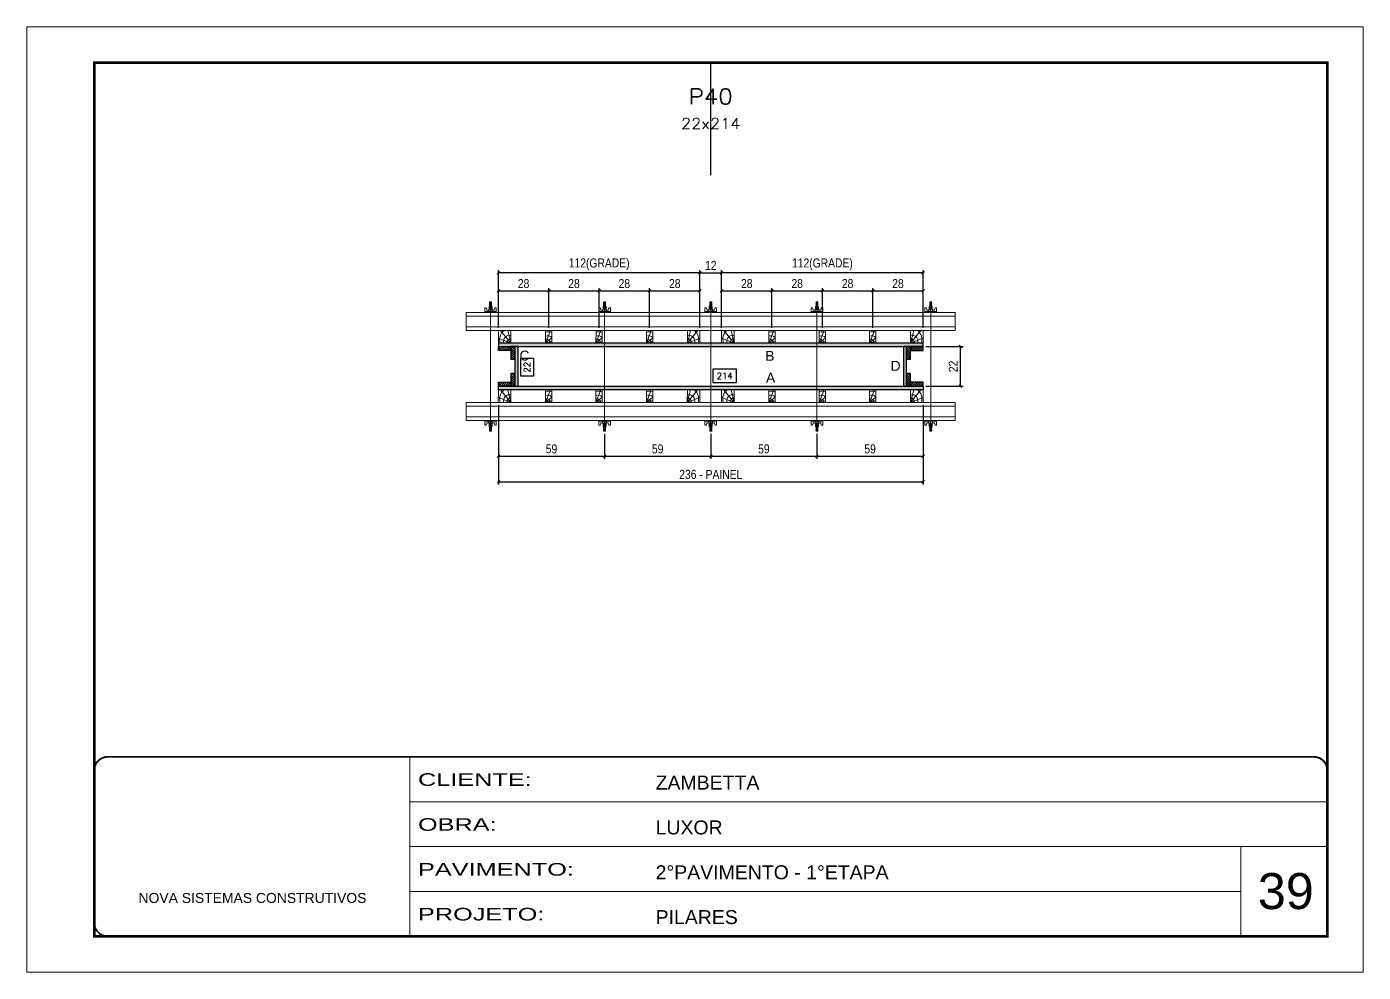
# Model space of a CAD drawing. Extents: x 14400 to 24104, y -21631 to 6985.
# Drawn here: x 17583 to 19068, y -4402 to -3352 of the extents above; entities that cross this region are included whole.
import ezdxf
from ezdxf.enums import TextEntityAlignment as Align

# ---------------------------------------------------------------- set-up
doc = ezdxf.new("R2010")
doc.units = 0
for name, pattern in [('CONTINUO', [0]), ('DASHED', [0.75, 0.5, -0.25]), ('HIDDEN', [0.375, 0.25, -0.125])]:
    doc.linetypes.add(name, pattern=pattern)
for name, color, linetype, lineweight in [('CARIMBO', 255, 'Continuous', 9), ('Folhas', 255, 'Continuous', 9), ('Hachura', 251, 'Continuous', 9), ('Madeira', 126, 'Continuous', 18), ('Perfil Metálico', 224, 'Continuous', 18), ('SARRAFO DE PRESSAO', 251, 'DASHED', 9), ('Texto Seção', 7, 'Continuous', 15)]:
    doc.layers.add(name, color=color, linetype=linetype, lineweight=lineweight)
for name, color, linetype in [('CHAPA', 1, 'Continuous'), ('COTA', 241, 'Continuous'), ('SARRAFO', 251, 'Continuous'), ('Texto de Titulo', 7, 'Continuous'), ('Texto Qtd Sarr', 242, 'Continuous'), ('TEXTO_GERAL', 7, 'Continuous')]:
    doc.layers.add(name, color=color, linetype=linetype)
doc.styles.add('ARIAL', font='arial.ttf')
doc.styles.add('COTA TECNICA 2X', font='techl___.ttf', dxfattribs={"height": 10})
doc.styles.add('ROMANS', font='romans.shx')
doc.styles.add('Tecnologia', font='')
doc.styles.get('Tecnologia').set_extended_font_data('Forgotten Futurist')
doc.dimstyles.new('SECAO PILAR', dxfattribs={"dimtxt": 10, "dimasz": 3, "dimexe": 3, "dimexo": 3, "dimgap": 3, "dimtad": 1, "dimdec": 1, "dimlfac": 0.5, "dimzin": 12, "dimdsep": 46, "dimtxsty": 'COTA TECNICA 2X', "dimblk1": 'OBLIQUE', "dimblk2": 'OBLIQUE', "dimsah": 1, "dimcen": 0.9, "dimclrd": 256, "dimclre": 256, "dimclrt": 256, "dimadec": 1, "dimazin": 3, "dimtfac": 1, "dimtdec": 1, "dimtmove": 0, "dimatfit": 3, "dimfxl": 1, "dimtolj": 1, "dimtzin": 12, "dimarcsym": 0})
doc.dimstyles.new('SECÇÃO 2', dxfattribs={"dimtxt": 7, "dimasz": 6, "dimexe": 0.18, "dimexo": 2, "dimgap": -4, "dimtad": 3, "dimdec": 1, "dimlfac": 0.5, "dimzin": 12, "dimdsep": 46, "dimtxsty": 'ROMANS', "dimblk": 'ARCHTICK', "dimcen": 0.09, "dimse1": 1, "dimse2": 1, "dimsd1": 1, "dimsd2": 1, "dimclrd": 180, "dimclre": 5, "dimclrt": 1, "dimadec": 0, "dimazin": 3, "dimtfac": 1, "dimtdec": 1, "dimtofl": 0, "dimtmove": 0, "dimatfit": 3, "dimldrblk": 'ARCHTICK', "dimfxl": 1, "dimtolj": 1, "dimtzin": 0, "dimarcsym": 0})

# ---------------------------------------------------------------- blocks, each defined once
blk = doc.blocks.new('9999999999')
at = {"color": 30, "linetype": 'CONTINUO'}
for p, q in [((98564.6, 34230.2), (98564.6, 34429.4)), ((98564.6, 34379.6), (99584, 34379.6)), ((98564.6, 34329.8), (99488, 34329.8)), ((99584, 34329.8), (99488, 34329.8)), ((99488, 34329.8), (99488, 34230.2)), ((98564.6, 34280), (99488, 34280))]:
    blk.add_line(p, q, dxfattribs=at)
at = {"color": 30, "linetype": 'CONTINUO', "const_width": 2}
blk.add_lwpolyline([(99584, 34230.2), (99584, 34414.4, 0.414214), (99569, 34429.4), (98229, 34429.4, 0.414214), (98214, 34414.4), (98214, 34245.2, 0.414214), (98229, 34230.2), (99584, 34230.2)], format="xyb", dxfattribs=at)
at = {"layer": 'Folhas'}
blk.add_lwpolyline([(98139, 34190.2), (99624, 34190.2), (99624, 35240.2), (98139, 35240.2)], close=True, dxfattribs=at)
at = {"layer": 'Folhas', "color": 30, "const_width": 3}
blk.add_lwpolyline([(98214, 34230.2), (99584, 34230.2), (99584, 35200.2), (98214, 35200.2)], close=True, dxfattribs=at)
at = {"color": 7, "linetype": 'Continuous', "ltscale": 5, "style": 'ARIAL'}
for s, height, p in [('ZAMBETTA', 15.48, (98837.7, 34393.1)), ('LUXOR', 15.48, (98837.7, 34343.3)), ('2°PAVIMENTO - 1°ETAPA', 15.483, (98837.7, 34293.5)), ('NOVA SISTEMAS CONSTRUTIVOS', 11.059, (98263.2, 34267.2)), ('PILARES', 15.48, (98837.7, 34243.7))]:
    blk.add_text(s, height=height, dxfattribs=at).set_placement(p)
at = {"layer": 'Folhas', "color": 7, "style": 'Tecnologia', "width": 1.5}
for s, p in [('CLIENTE:', (98573.7, 34397.2)), ('OBRA:', (98573.7, 34347.3)), ('PAVIMENTO:', (98573.7, 34297.5)), ('PROJETO:', (98573.7, 34247.7))]:
    blk.add_text(s, height=14, dxfattribs=at).set_placement(p)
blk = doc.blocks.new('*D1575')
at = {"layer": 'COTA', "color": 180, "lineweight": -2, "transparency": 16777216}
for p, q in [((18146.9, -3721), (18131.9, -3721)), ((18131.9, -3721), (18131.9, -3740.3)), ((18146.9, -3740.3), (18146.9, -3721)), ((18131.9, -3740.3), (18146.9, -3740.3))]:
    blk.add_line(p, q, dxfattribs=at)
at = {"layer": 'Defpoints', "color": 0, "transparency": 16777216}
for p in [(18146.8, -3707.7), (18146.8, -3751.7), (18150.9, -3751.7)]:
    blk.add_point(p, dxfattribs=at)
at = {"layer": 'COTA', "color": 1, "transparency": 16777216, "insert": (18139.4, -3730.6), "char_height": 7, "attachment_point": 5, "rotation": 90, "style": 'ROMANS'}
blk.add_mtext('\\A1;22', dxfattribs=at)
blk = doc.blocks.new('_ArchTick')
at = {"color": 0, "linetype": 'ByBlock', "const_width": 0.15}
blk.add_lwpolyline([(-0.5, -0.5), (0.5, 0.5)], dxfattribs=at)
blk = doc.blocks.new('*D1576')
at = {"layer": 'COTA', "color": 180, "lineweight": -2, "transparency": 16777216}
for p, q in [((18372.1, -3732.7), (18345.8, -3732.7)), ((18345.8, -3732.7), (18345.8, -3747.7)), ((18372.1, -3747.7), (18372.1, -3732.7)), ((18345.8, -3747.7), (18372.1, -3747.7))]:
    blk.add_line(p, q, dxfattribs=at)
at = {"layer": 'Defpoints', "color": 0, "transparency": 16777216}
for p in [(18129.5, -3751.7), (18557.5, -3751.7), (18557.5, -3751.7)]:
    blk.add_point(p, dxfattribs=at)
at = {"layer": 'COTA', "color": 1, "transparency": 16777216, "insert": (18359, -3740.2), "char_height": 7, "attachment_point": 5, "style": 'ROMANS'}
blk.add_mtext('\\A1;214', dxfattribs=at)
blk = doc.blocks.new('_Oblique')
at = {"color": 0, "linetype": 'ByBlock', "lineweight": -2}
blk.add_line((-0.5, -0.5), (0.5, 0.5), dxfattribs=at)
blk = doc.blocks.new('*D1577')
at = {"layer": 'COTA', "lineweight": -2, "transparency": 16777216}
for p, q in [((18107.5, -3772.7), (18107.5, -3860.9)), ((18579.5, -3772.7), (18579.5, -3860.9)), ((18107.5, -3857.9), (18579.5, -3857.9))]:
    blk.add_line(p, q, dxfattribs=at)
at = {"layer": 'Defpoints', "color": 0, "transparency": 16777216}
for p in [(18107.5, -3769.7), (18579.5, -3769.7), (18579.5, -3857.9)]:
    blk.add_point(p, dxfattribs=at)
at = {"layer": 'COTA', "lineweight": -2, "transparency": 16777216, "xscale": 3, "yscale": 3, "zscale": 3, "rotation": 180}
blk.add_blockref('_Oblique', (18107.5, -3857.9), dxfattribs=at)
at = {"layer": 'COTA', "lineweight": -2, "transparency": 16777216, "xscale": 3, "yscale": 3, "zscale": 3}
blk.add_blockref('_Oblique', (18579.5, -3857.9), dxfattribs=at)
at = {"layer": 'COTA', "transparency": 16777216, "insert": (18343.5, -3849.6), "char_height": 10, "attachment_point": 5, "style": 'COTA TECNICA 2X'}
blk.add_mtext('\\A1;236 - PAINEL', dxfattribs=at)
blk = doc.blocks.new('*D1578')
at = {"layer": 'COTA', "lineweight": -2, "transparency": 16777216}
for p, q in [((18107.5, -3772.7), (18107.5, -3832.4)), ((18225.5, -3804.5), (18225.5, -3832.4)), ((18107.5, -3829.4), (18225.5, -3829.4))]:
    blk.add_line(p, q, dxfattribs=at)
at = {"layer": 'Defpoints', "color": 0, "transparency": 16777216}
for p in [(18107.5, -3769.7), (18225.5, -3801.5), (18225.5, -3829.4)]:
    blk.add_point(p, dxfattribs=at)
at = {"layer": 'COTA', "lineweight": -2, "transparency": 16777216, "xscale": 3, "yscale": 3, "zscale": 3, "rotation": 180}
blk.add_blockref('_Oblique', (18107.5, -3829.4), dxfattribs=at)
at = {"layer": 'COTA', "lineweight": -2, "transparency": 16777216, "xscale": 3, "yscale": 3, "zscale": 3}
blk.add_blockref('_Oblique', (18225.5, -3829.4), dxfattribs=at)
at = {"layer": 'COTA', "transparency": 16777216, "insert": (18166.5, -3821.3), "char_height": 10, "attachment_point": 5, "style": 'COTA TECNICA 2X'}
blk.add_mtext('\\A1;59', dxfattribs=at)
blk = doc.blocks.new('*D1579')
at = {"layer": 'COTA', "lineweight": -2, "transparency": 16777216}
for p, q in [((18579.5, -3772.7), (18579.5, -3832.4)), ((18461.5, -3804.5), (18461.5, -3832.4)), ((18461.5, -3829.4), (18579.5, -3829.4))]:
    blk.add_line(p, q, dxfattribs=at)
at = {"layer": 'Defpoints', "color": 0, "transparency": 16777216}
for p in [(18579.5, -3769.7), (18461.5, -3801.5), (18579.5, -3829.4)]:
    blk.add_point(p, dxfattribs=at)
at = {"layer": 'COTA', "lineweight": -2, "transparency": 16777216, "xscale": 3, "yscale": 3, "zscale": 3, "rotation": 180}
blk.add_blockref('_Oblique', (18461.5, -3829.4), dxfattribs=at)
at = {"layer": 'COTA', "lineweight": -2, "transparency": 16777216, "xscale": 3, "yscale": 3, "zscale": 3}
blk.add_blockref('_Oblique', (18579.5, -3829.4), dxfattribs=at)
at = {"layer": 'COTA', "transparency": 16777216, "insert": (18520.5, -3821.3), "char_height": 10, "attachment_point": 5, "style": 'COTA TECNICA 2X'}
blk.add_mtext('\\A1;59', dxfattribs=at)
blk = doc.blocks.new('C')
at = {"layer": 'Hachura', "color": 0}
for p, q in [((0, 3.22), (0, -3.22)), ((0.45, 3.22), (0, 3.22)), ((0.46, 3.16), (0, 3.16)), ((0.46, 3.05), (0, 3.05)), ((0.46, 2.88), (0, 2.88)), ((0, 2.75), (0, -1.16)), ((0.46, 2.65), (0, 2.65)), ((0.46, 2.23), (0, 2.23)), ((0.46, 1.51), (0, 1.51)), ((0.39, 0.49), (0.17, 0.49)), ((0.45, -3.23), (0.45, 3.22)), ((0.45, 3.22), (2.58, 3.22)), ((1.74, 0.97), (0.45, 0.97)), ((1.45, 0.1), (0.45, 0.1)), ((1.35, 1.94), (1.35, 0.96)), ((2.58, 2.39), (1.47, 2.09)), ((1.74, -0.97), (1.74, 0.97)), ((1.74, 0.97), (1.74, 0.84)), ((1.74, 0.97), (1.74, 0.84)), ((1.74, 0.84), (3.35, 0.84)), ((3.35, 0.45), (1.74, 0.45)), ((2.58, 3.22), (2.58, 2.39)), ((3.32, 0.84), (3.32, -0.84)), ((3.35, 0.84), (3.35, -0.84)), ((3.68, 0.45), (3.35, 0.45)), ((3.84, -0.52), (3.35, 0.45)), ((3.35, 0.06), (3.67, -0.57)), ((3.68, 0.45), (4.16, -0.52)), ((3.72, 0.5), (4.25, -0.57)), ((4.37, -0.55), (3.83, 0.53)), ((4.15, 0.45), (3.93, 0.45)), ((4.42, -0.52), (3.93, 0.45)), ((4.15, 0.45), (4.26, 0.45)), ((4.26, 0.45), (4.74, -0.52)), ((4.3, 0.5), (4.83, -0.57)), ((4.95, -0.55), (4.41, 0.53)), ((4.51, 0.45), (4.84, 0.45)), ((5, -0.52), (4.51, 0.45)), ((4.84, 0.45), (5.32, -0.52)), ((4.88, 0.5), (5.41, -0.57)), ((5.53, -0.55), (4.99, 0.53)), ((5.58, -0.52), (5.09, 0.45)), ((5.42, 0.45), (5.09, 0.45)), ((5.58, -0.52), (5.09, 0.45)), ((5.42, 0.45), (5.74, -0.19)), ((5.46, 0.5), (5.74, -0.07)), ((5.74, 0.19), (5.57, 0.53)), ((5.74, 0.32), (5.68, 0.45)), ((5.68, 0.45), (5.74, 0.45)), ((5.74, 0.45), (5.9, 0.29)), ((5.74, 0.45), (5.74, -0.52)), ((5.9, -0.36), (5.9, 0.29)), ((0.45, 0), (0, 0)), ((0.46, -1.52), (0, -1.52)), ((0.46, -2.23), (0, -2.23)), ((0.46, -2.65), (0, -2.65)), ((0.46, -2.88), (0, -2.88)), ((0.46, -3.05), (0, -3.05)), ((0.46, -3.16), (0, -3.16)), ((0, -3.22), (2.57, -3.22)), ((0.08, -0.48), (0.29, -0.48)), ((0.29, -0.48), (0.4, -0.48)), ((0.45, 0), (0.45, -0.97)), ((0.45, -0.16), (1.45, -0.16)), ((0.45, -0.65), (0.45, -0.32)), ((0.45, -3.23), (0.45, -0.65)), ((0.45, -0.97), (1.74, -0.97)), ((1.35, -1.94), (1.35, -0.97)), ((2.58, -2.39), (1.47, -2.1)), ((3.35, -0.32), (1.74, -0.32)), ((3.35, -0.84), (1.74, -0.84)), ((2.58, -3.23), (2.58, -2.39)), ((3.35, -0.07), (3.58, -0.52)), ((3.35, -0.52), (3.58, -0.52)), ((3.84, -0.52), (4.16, -0.52)), ((4.42, -0.52), (4.74, -0.52)), ((4.63, -0.52), (4.74, -0.52)), ((5, -0.52), (5.32, -0.52)), ((5.58, -0.52), (5.74, -0.52)), ((5.74, -0.52), (5.9, -0.36)), ((5.74, -0.52), (5.74, -0.52))]:
    blk.add_line(p, q, dxfattribs=at)
for centre, radius, start, end in [((1.52, 1.94), 0.161, 104.74356, 180), ((1.44, -0.03), 0.129, 272.69497, 87.30503), ((3.81, 0.39), 0.143, 25.56881, 154.43119), ((4.39, 0.39), 0.143, 25.56881, 154.43119), ((4.97, 0.39), 0.143, 25.56881, 154.43119), ((5.55, 0.39), 0.143, 25.56881, 154.43119), ((0.17, -0.37), 0.174, 221.74404, 317.85924), ((1.52, -1.94), 0.161, 180, 255.25644), ((3.71, -0.4), 0.174, 222.14076, 318.25596), ((4.29, -0.4), 0.174, 222.14076, 318.25596), ((4.87, -0.4), 0.174, 222.14076, 318.25596), ((5.45, -0.4), 0.174, 222.14076, 318.25596), ((5.61, -0.4), 0.174, 317.85924, 318.25596)]:
    blk.add_arc(centre, radius, start, end, dxfattribs=at)
blk = doc.blocks.new('*D1584')
at = {"layer": 'COTA', "lineweight": -2, "transparency": 16777216}
for p, q in [((18343.5, -3804.5), (18343.5, -3832.4)), ((18461.5, -3804.5), (18461.5, -3832.4)), ((18343.5, -3829.4), (18461.5, -3829.4))]:
    blk.add_line(p, q, dxfattribs=at)
at = {"layer": 'Defpoints', "color": 0, "transparency": 16777216}
for p in [(18343.5, -3801.5), (18461.5, -3801.5), (18461.5, -3829.4)]:
    blk.add_point(p, dxfattribs=at)
at = {"layer": 'COTA', "lineweight": -2, "transparency": 16777216, "xscale": 3, "yscale": 3, "zscale": 3, "rotation": 180}
blk.add_blockref('_Oblique', (18343.5, -3829.4), dxfattribs=at)
at = {"layer": 'COTA', "lineweight": -2, "transparency": 16777216, "xscale": 3, "yscale": 3, "zscale": 3}
blk.add_blockref('_Oblique', (18461.5, -3829.4), dxfattribs=at)
at = {"layer": 'COTA', "transparency": 16777216, "insert": (18402.5, -3821.3), "char_height": 10, "attachment_point": 5, "style": 'COTA TECNICA 2X'}
blk.add_mtext('\\A1;59', dxfattribs=at)
blk = doc.blocks.new('*D1585')
at = {"layer": 'COTA', "lineweight": -2, "transparency": 16777216}
for p, q in [((18582.5, -3707.7), (18623.8, -3707.7)), ((18620.8, -3751.7), (18620.8, -3707.7)), ((18582.5, -3751.7), (18623.8, -3751.7))]:
    blk.add_line(p, q, dxfattribs=at)
at = {"layer": 'Defpoints', "color": 0, "transparency": 16777216}
for p in [(18579.5, -3707.7), (18620.8, -3707.7), (18579.5, -3751.7)]:
    blk.add_point(p, dxfattribs=at)
at = {"layer": 'COTA', "lineweight": -2, "transparency": 16777216, "xscale": 3, "yscale": 3, "zscale": 3}
for p, rotation in [((18620.8, -3707.7), 90), ((18620.8, -3751.7), 270)]:
    blk.add_blockref('_Oblique', p, dxfattribs=dict(at, rotation=rotation))
at = {"layer": 'COTA', "transparency": 16777216, "insert": (18612.8, -3729.7), "char_height": 10, "attachment_point": 5, "rotation": 90, "style": 'COTA TECNICA 2X'}
blk.add_mtext('\\A1;22', dxfattribs=at)
blk = doc.blocks.new('*D1586')
at = {"layer": 'COTA', "lineweight": -2, "transparency": 16777216}
for p, q in [((18225.5, -3804.5), (18225.5, -3832.4)), ((18343.5, -3804.5), (18343.5, -3832.4)), ((18225.5, -3829.4), (18343.5, -3829.4))]:
    blk.add_line(p, q, dxfattribs=at)
at = {"layer": 'Defpoints', "color": 0, "transparency": 16777216}
for p in [(18225.5, -3801.5), (18343.5, -3801.5), (18343.5, -3829.4)]:
    blk.add_point(p, dxfattribs=at)
at = {"layer": 'COTA', "lineweight": -2, "transparency": 16777216, "xscale": 3, "yscale": 3, "zscale": 3, "rotation": 180}
blk.add_blockref('_Oblique', (18225.5, -3829.4), dxfattribs=at)
at = {"layer": 'COTA', "lineweight": -2, "transparency": 16777216, "xscale": 3, "yscale": 3, "zscale": 3}
blk.add_blockref('_Oblique', (18343.5, -3829.4), dxfattribs=at)
at = {"layer": 'COTA', "transparency": 16777216, "insert": (18284.5, -3821.3), "char_height": 10, "attachment_point": 5, "style": 'COTA TECNICA 2X'}
blk.add_mtext('\\A1;59', dxfattribs=at)
blk = doc.blocks.new('PONTALETE')
at = {"layer": 'Madeira'}
for q in [(2.71, 7), (7, 5.76), (7, 1.74)]:
    blk.add_line((0, 0), q, dxfattribs=at)
blk.add_lwpolyline([(0, 0), (7, 0), (7, 7), (0, 7)], close=True, dxfattribs=at)
for centre, radius, start, end in [((2.04, 0.06), 6.23, 37.28179, 109.09128), ((1.09, 0.9), 3.19, 343.60304, 109.98471), ((-0.21, -0.78), 3.09, 14.63219, 86.0383)]:
    blk.add_arc(centre, radius, start, end, dxfattribs=at)
blk = doc.blocks.new('MEIO PONTALETE')
at = {"layer": 'Madeira'}
for q in [(2.71, 7), (3.5, 2.88), (3.5, 0.87)]:
    blk.add_line((0, 0), q, dxfattribs=at)
blk.add_lwpolyline([(0, 0), (3.5, 0), (3.5, 7), (0, 7)], close=True, dxfattribs=at)
for centre, radius, start, end in [((2.04, 0.06), 6.23, 76.44987, 109.09128), ((1.09, 0.9), 3.19, 40.90626, 109.98471), ((-0.21, -0.78), 3.09, 14.63219, 86.0383)]:
    blk.add_arc(centre, radius, start, end, dxfattribs=at)
blk = doc.blocks.new('*D1564')
at = {"layer": 'COTA', "lineweight": -2, "transparency": 16777216}
for p, q in [((18355.5, -3686.7), (18355.5, -3642.8)), ((18355.5, -3645.8), (18411.5, -3645.8)), ((18411.5, -3686.7), (18411.5, -3642.8))]:
    blk.add_line(p, q, dxfattribs=at)
at = {"layer": 'Defpoints', "color": 0, "transparency": 16777216}
for p in [(18411.5, -3645.8), (18355.5, -3689.7), (18411.5, -3689.7)]:
    blk.add_point(p, dxfattribs=at)
at = {"layer": 'COTA', "lineweight": -2, "transparency": 16777216, "xscale": 3, "yscale": 3, "zscale": 3, "rotation": 180}
blk.add_blockref('_Oblique', (18355.5, -3645.8), dxfattribs=at)
at = {"layer": 'COTA', "lineweight": -2, "transparency": 16777216, "xscale": 3, "yscale": 3, "zscale": 3}
blk.add_blockref('_Oblique', (18411.5, -3645.8), dxfattribs=at)
at = {"layer": 'COTA', "transparency": 16777216, "insert": (18383.5, -3637.7), "char_height": 10, "attachment_point": 5, "style": 'COTA TECNICA 2X'}
blk.add_mtext('\\A1;28', dxfattribs=at)
blk = doc.blocks.new('*D1565')
at = {"layer": 'COTA', "lineweight": -2, "transparency": 16777216}
for p, q in [((18355.5, -3686.7), (18355.5, -3622.6)), ((18579.5, -3686.7), (18579.5, -3622.6)), ((18579.5, -3625.6), (18355.5, -3625.6))]:
    blk.add_line(p, q, dxfattribs=at)
at = {"layer": 'Defpoints', "color": 0, "transparency": 16777216}
for p in [(18355.5, -3625.6), (18355.5, -3689.7), (18579.5, -3689.7)]:
    blk.add_point(p, dxfattribs=at)
at = {"layer": 'COTA', "lineweight": -2, "transparency": 16777216, "xscale": 3, "yscale": 3, "zscale": 3, "rotation": 180}
blk.add_blockref('_Oblique', (18355.5, -3625.6), dxfattribs=at)
at = {"layer": 'COTA', "lineweight": -2, "transparency": 16777216, "xscale": 3, "yscale": 3, "zscale": 3}
blk.add_blockref('_Oblique', (18579.5, -3625.6), dxfattribs=at)
at = {"layer": 'COTA', "transparency": 16777216, "insert": (18467.5, -3616.3), "char_height": 10, "attachment_point": 5, "style": 'COTA TECNICA 2X'}
blk.add_mtext('\\A1;112(GRADE)', dxfattribs=at)
blk = doc.blocks.new('*D1587')
at = {"layer": 'COTA', "lineweight": -2, "transparency": 16777216}
for p, q in [((18411.5, -3686.7), (18411.5, -3642.8)), ((18411.5, -3645.8), (18467.5, -3645.8)), ((18467.5, -3686.7), (18467.5, -3642.8))]:
    blk.add_line(p, q, dxfattribs=at)
at = {"layer": 'Defpoints', "color": 0, "transparency": 16777216}
for p in [(18467.5, -3645.8), (18411.5, -3689.7), (18467.5, -3689.7)]:
    blk.add_point(p, dxfattribs=at)
at = {"layer": 'COTA', "lineweight": -2, "transparency": 16777216, "xscale": 3, "yscale": 3, "zscale": 3, "rotation": 180}
blk.add_blockref('_Oblique', (18411.5, -3645.8), dxfattribs=at)
at = {"layer": 'COTA', "lineweight": -2, "transparency": 16777216, "xscale": 3, "yscale": 3, "zscale": 3}
blk.add_blockref('_Oblique', (18467.5, -3645.8), dxfattribs=at)
at = {"layer": 'COTA', "transparency": 16777216, "insert": (18439.5, -3637.7), "char_height": 10, "attachment_point": 5, "style": 'COTA TECNICA 2X'}
blk.add_mtext('\\A1;28', dxfattribs=at)
blk = doc.blocks.new('*D1588')
at = {"layer": 'COTA', "lineweight": -2, "transparency": 16777216}
for p, q in [((18467.5, -3686.7), (18467.5, -3642.8)), ((18467.5, -3645.8), (18523.5, -3645.8)), ((18523.5, -3686.7), (18523.5, -3642.8))]:
    blk.add_line(p, q, dxfattribs=at)
at = {"layer": 'Defpoints', "color": 0, "transparency": 16777216}
for p in [(18523.5, -3645.8), (18467.5, -3689.7), (18523.5, -3689.7)]:
    blk.add_point(p, dxfattribs=at)
at = {"layer": 'COTA', "lineweight": -2, "transparency": 16777216, "xscale": 3, "yscale": 3, "zscale": 3, "rotation": 180}
blk.add_blockref('_Oblique', (18467.5, -3645.8), dxfattribs=at)
at = {"layer": 'COTA', "lineweight": -2, "transparency": 16777216, "xscale": 3, "yscale": 3, "zscale": 3}
blk.add_blockref('_Oblique', (18523.5, -3645.8), dxfattribs=at)
at = {"layer": 'COTA', "transparency": 16777216, "insert": (18495.5, -3637.7), "char_height": 10, "attachment_point": 5, "style": 'COTA TECNICA 2X'}
blk.add_mtext('\\A1;28', dxfattribs=at)
blk = doc.blocks.new('*D1589')
at = {"layer": 'COTA', "lineweight": -2, "transparency": 16777216}
for p, q in [((18523.5, -3686.7), (18523.5, -3642.8)), ((18523.5, -3645.8), (18579.5, -3645.8)), ((18579.5, -3686.7), (18579.5, -3642.8))]:
    blk.add_line(p, q, dxfattribs=at)
at = {"layer": 'Defpoints', "color": 0, "transparency": 16777216}
for p in [(18579.5, -3645.8), (18523.5, -3689.7), (18579.5, -3689.7)]:
    blk.add_point(p, dxfattribs=at)
at = {"layer": 'COTA', "lineweight": -2, "transparency": 16777216, "xscale": 3, "yscale": 3, "zscale": 3, "rotation": 180}
blk.add_blockref('_Oblique', (18523.5, -3645.8), dxfattribs=at)
at = {"layer": 'COTA', "lineweight": -2, "transparency": 16777216, "xscale": 3, "yscale": 3, "zscale": 3}
blk.add_blockref('_Oblique', (18579.5, -3645.8), dxfattribs=at)
at = {"layer": 'COTA', "transparency": 16777216, "insert": (18551.5, -3637.7), "char_height": 10, "attachment_point": 5, "style": 'COTA TECNICA 2X'}
blk.add_mtext('\\A1;28', dxfattribs=at)
blk = doc.blocks.new('*D1566')
at = {"layer": 'COTA', "lineweight": -2, "transparency": 16777216}
for p, q in [((18107.5, -3686.7), (18107.5, -3642.8)), ((18107.5, -3645.8), (18163.5, -3645.8)), ((18163.5, -3686.7), (18163.5, -3642.8))]:
    blk.add_line(p, q, dxfattribs=at)
at = {"layer": 'Defpoints', "color": 0, "transparency": 16777216}
for p in [(18163.5, -3645.8), (18107.5, -3689.7), (18163.5, -3689.7)]:
    blk.add_point(p, dxfattribs=at)
at = {"layer": 'COTA', "lineweight": -2, "transparency": 16777216, "xscale": 3, "yscale": 3, "zscale": 3, "rotation": 180}
blk.add_blockref('_Oblique', (18107.5, -3645.8), dxfattribs=at)
at = {"layer": 'COTA', "lineweight": -2, "transparency": 16777216, "xscale": 3, "yscale": 3, "zscale": 3}
blk.add_blockref('_Oblique', (18163.5, -3645.8), dxfattribs=at)
at = {"layer": 'COTA', "transparency": 16777216, "insert": (18135.5, -3637.7), "char_height": 10, "attachment_point": 5, "style": 'COTA TECNICA 2X'}
blk.add_mtext('\\A1;28', dxfattribs=at)
blk = doc.blocks.new('*D1567')
at = {"layer": 'COTA', "lineweight": -2, "transparency": 16777216}
for p, q in [((18107.5, -3686.7), (18107.5, -3622.6)), ((18331.5, -3686.7), (18331.5, -3622.6)), ((18331.5, -3625.6), (18107.5, -3625.6))]:
    blk.add_line(p, q, dxfattribs=at)
at = {"layer": 'Defpoints', "color": 0, "transparency": 16777216}
for p in [(18107.5, -3625.6), (18107.5, -3689.7), (18331.5, -3689.7)]:
    blk.add_point(p, dxfattribs=at)
at = {"layer": 'COTA', "lineweight": -2, "transparency": 16777216, "xscale": 3, "yscale": 3, "zscale": 3, "rotation": 180}
blk.add_blockref('_Oblique', (18107.5, -3625.6), dxfattribs=at)
at = {"layer": 'COTA', "lineweight": -2, "transparency": 16777216, "xscale": 3, "yscale": 3, "zscale": 3}
blk.add_blockref('_Oblique', (18331.5, -3625.6), dxfattribs=at)
at = {"layer": 'COTA', "transparency": 16777216, "insert": (18219.5, -3616.3), "char_height": 10, "attachment_point": 5, "style": 'COTA TECNICA 2X'}
blk.add_mtext('\\A1;112(GRADE)', dxfattribs=at)
blk = doc.blocks.new('*D1590')
at = {"layer": 'COTA', "lineweight": -2, "transparency": 16777216}
for p, q in [((18163.5, -3686.7), (18163.5, -3642.8)), ((18163.5, -3645.8), (18219.5, -3645.8)), ((18219.5, -3686.7), (18219.5, -3642.8))]:
    blk.add_line(p, q, dxfattribs=at)
at = {"layer": 'Defpoints', "color": 0, "transparency": 16777216}
for p in [(18219.5, -3645.8), (18163.5, -3689.7), (18219.5, -3689.7)]:
    blk.add_point(p, dxfattribs=at)
at = {"layer": 'COTA', "lineweight": -2, "transparency": 16777216, "xscale": 3, "yscale": 3, "zscale": 3, "rotation": 180}
blk.add_blockref('_Oblique', (18163.5, -3645.8), dxfattribs=at)
at = {"layer": 'COTA', "lineweight": -2, "transparency": 16777216, "xscale": 3, "yscale": 3, "zscale": 3}
blk.add_blockref('_Oblique', (18219.5, -3645.8), dxfattribs=at)
at = {"layer": 'COTA', "transparency": 16777216, "insert": (18191.5, -3637.7), "char_height": 10, "attachment_point": 5, "style": 'COTA TECNICA 2X'}
blk.add_mtext('\\A1;28', dxfattribs=at)
blk = doc.blocks.new('*D1591')
at = {"layer": 'COTA', "lineweight": -2, "transparency": 16777216}
for p, q in [((18219.5, -3686.7), (18219.5, -3642.8)), ((18219.5, -3645.8), (18275.5, -3645.8)), ((18275.5, -3686.7), (18275.5, -3642.8))]:
    blk.add_line(p, q, dxfattribs=at)
at = {"layer": 'Defpoints', "color": 0, "transparency": 16777216}
for p in [(18275.5, -3645.8), (18219.5, -3689.7), (18275.5, -3689.7)]:
    blk.add_point(p, dxfattribs=at)
at = {"layer": 'COTA', "lineweight": -2, "transparency": 16777216, "xscale": 3, "yscale": 3, "zscale": 3, "rotation": 180}
blk.add_blockref('_Oblique', (18219.5, -3645.8), dxfattribs=at)
at = {"layer": 'COTA', "lineweight": -2, "transparency": 16777216, "xscale": 3, "yscale": 3, "zscale": 3}
blk.add_blockref('_Oblique', (18275.5, -3645.8), dxfattribs=at)
at = {"layer": 'COTA', "transparency": 16777216, "insert": (18247.5, -3637.7), "char_height": 10, "attachment_point": 5, "style": 'COTA TECNICA 2X'}
blk.add_mtext('\\A1;28', dxfattribs=at)
blk = doc.blocks.new('*D1592')
at = {"layer": 'COTA', "lineweight": -2, "transparency": 16777216}
for p, q in [((18275.5, -3686.7), (18275.5, -3642.8)), ((18275.5, -3645.8), (18331.5, -3645.8)), ((18331.5, -3686.7), (18331.5, -3642.8))]:
    blk.add_line(p, q, dxfattribs=at)
at = {"layer": 'Defpoints', "color": 0, "transparency": 16777216}
for p in [(18331.5, -3645.8), (18275.5, -3689.7), (18331.5, -3689.7)]:
    blk.add_point(p, dxfattribs=at)
at = {"layer": 'COTA', "lineweight": -2, "transparency": 16777216, "xscale": 3, "yscale": 3, "zscale": 3, "rotation": 180}
blk.add_blockref('_Oblique', (18275.5, -3645.8), dxfattribs=at)
at = {"layer": 'COTA', "lineweight": -2, "transparency": 16777216, "xscale": 3, "yscale": 3, "zscale": 3}
blk.add_blockref('_Oblique', (18331.5, -3645.8), dxfattribs=at)
at = {"layer": 'COTA', "transparency": 16777216, "insert": (18303.5, -3637.7), "char_height": 10, "attachment_point": 5, "style": 'COTA TECNICA 2X'}
blk.add_mtext('\\A1;28', dxfattribs=at)
blk = doc.blocks.new('*D1593')
at = {"layer": 'COTA', "lineweight": -2, "transparency": 16777216}
for p, q in [((18331.5, -3686.7), (18331.5, -3622.6)), ((18355.5, -3686.7), (18355.5, -3622.6)), ((18331.5, -3625.6), (18355.5, -3625.6))]:
    blk.add_line(p, q, dxfattribs=at)
at = {"layer": 'Defpoints', "color": 0, "transparency": 16777216}
for p in [(18355.5, -3625.6), (18331.5, -3689.7), (18355.5, -3689.7)]:
    blk.add_point(p, dxfattribs=at)
at = {"layer": 'COTA', "lineweight": -2, "transparency": 16777216, "xscale": 3, "yscale": 3, "zscale": 3, "rotation": 180}
blk.add_blockref('_Oblique', (18331.5, -3625.6), dxfattribs=at)
at = {"layer": 'COTA', "lineweight": -2, "transparency": 16777216, "xscale": 3, "yscale": 3, "zscale": 3}
blk.add_blockref('_Oblique', (18355.5, -3625.6), dxfattribs=at)
at = {"layer": 'COTA', "transparency": 16777216, "insert": (18343.5, -3617.5), "char_height": 10, "attachment_point": 5, "style": 'COTA TECNICA 2X'}
blk.add_mtext('\\A1;12', dxfattribs=at)
blk = doc.blocks.new('titulo1')
at = {"layer": 'Defpoints', "color": 252, "linetype": 'HIDDEN', "ltscale": 2}
blk.add_line((0, 0), (0, 125), dxfattribs=at)
at = {"layer": 'Defpoints', "style": 'ROMANS', "oblique": 15}
blk.add_attdef('FOLHA', text='', height=10, dxfattribs=at).set_placement((0, 15.6), align=Align.MIDDLE_CENTER)
at = {"layer": 'Texto Qtd Sarr', "color": 3, "style": 'ROMANS', "oblique": 15}
for tag, height, p in [('TITULO', 17, (0, 71.4)), ('SEÇÃO', 12, (0, 41.5))]:
    blk.add_attdef(tag, text='', height=height, dxfattribs=at).set_placement(p, align=Align.MIDDLE_CENTER)

msp = doc.modelspace()

# ---------------------------------------------------------------- hatches: boundary and pattern name
at = {"layer": 'Hachura'}
h = msp.add_hatch(color=256, dxfattribs=at)
h.dxf.hatch_style = 1
h.paths.add_polyline_path([(18579.47, -3707.7), (18579.47, -3703.7), (18107.47, -3703.7), (18107.47, -3707.7)])
h = msp.add_hatch(dxfattribs=at)
h.set_pattern_fill('ANSI31', color=256, scale=0.5, angle=180, style=0)
h.set_pattern_definition([(225, (8983.515, -26603.5088), (1.12253202, -1.12253202), [])])
h.paths.add_polyline_path([(18121.47, -3712.1), (18121.47, -3707.7), (18107.47, -3707.7), (18107.47, -3712.1)])
h = msp.add_hatch(dxfattribs=at)
h.set_pattern_fill('ANSI31', color=256, scale=0.5, angle=270, style=0)
h.set_pattern_definition([(315, (41017.275, -13210.6525), (1.12253202, 1.12253202), [])])
h.paths.add_polyline_path([(18125.87, -3721.7), (18121.47, -3721.7), (18121.47, -3707.7), (18125.87, -3707.7)])
h = msp.add_hatch(color=256, dxfattribs=at)
h.dxf.hatch_style = 1
h.paths.add_polyline_path([(18125.87, -3751.7), (18129.47, -3751.7), (18129.47, -3707.7), (18125.87, -3707.7)])
h = msp.add_hatch(color=256, dxfattribs=at)
h.dxf.hatch_style = 1
h.paths.add_polyline_path([(18557.47, -3751.7), (18561.07, -3751.7), (18561.07, -3707.7), (18557.47, -3707.7)])
h = msp.add_hatch(dxfattribs=at)
h.set_pattern_fill('ANSI31', color=256, scale=0.5, angle=270, style=0)
h.set_pattern_definition([(315, (41456.875, -13210.6525), (1.12253202, 1.12253202), [])])
h.paths.add_polyline_path([(18565.47, -3721.7), (18561.07, -3721.7), (18561.07, -3707.7), (18565.47, -3707.7)])
h = msp.add_hatch(dxfattribs=at)
h.set_pattern_fill('ANSI31', color=256, scale=0.5, angle=180, style=0)
h.set_pattern_definition([(225, (9441.515, -26637.1088), (1.12253202, -1.12253202), [])])
h.paths.add_polyline_path([(18579.47, -3707.7), (18579.47, -3712.1), (18565.47, -3712.1), (18565.47, -3707.7)])
h = msp.add_hatch(dxfattribs=at)
h.set_pattern_fill('ANSI31', color=256, scale=0.5, angle=270, style=0)
h.set_pattern_definition([(315, (41017.275, -13240.6525), (1.12253202, 1.12253202), [])])
h.paths.add_polyline_path([(18125.87, -3751.7), (18121.47, -3751.7), (18121.47, -3737.7), (18125.87, -3737.7)])
h = msp.add_hatch(dxfattribs=at)
h.set_pattern_fill('ANSI31', color=256, scale=0.5, angle=270, style=0)
h.set_pattern_definition([(315, (41456.875, -13240.6525), (1.12253202, 1.12253202), [])])
h.paths.add_polyline_path([(18565.47, -3751.7), (18561.07, -3751.7), (18561.07, -3737.7), (18565.47, -3737.7)])
h = msp.add_hatch(dxfattribs=at)
h.set_pattern_fill('ANSI31', color=256, scale=0.5, angle=180, style=0)
h.set_pattern_definition([(225, (8983.515, -26643.1088), (1.12253202, -1.12253202), [])])
h.paths.add_polyline_path([(18121.47, -3751.7), (18121.47, -3747.3), (18107.47, -3747.3), (18107.47, -3751.7)])
h = msp.add_hatch(color=256, dxfattribs=at)
h.dxf.hatch_style = 1
h.paths.add_polyline_path([(18579.47, -3751.7), (18579.47, -3755.7), (18107.47, -3755.7), (18107.47, -3751.7)])
h = msp.add_hatch(dxfattribs=at)
h.set_pattern_fill('ANSI31', color=256, scale=0.5, angle=180, style=0)
h.set_pattern_definition([(225, (9076.515, -26643.1088), (1.12253202, -1.12253202), [])])
h.paths.add_polyline_path([(18565.47, -3751.7), (18565.47, -3747.3), (18579.47, -3747.3), (18579.47, -3751.7)])

# ---------------------------------------------------------------- linework, layer by layer
at = {"layer": 'CHAPA'}
for points in [[(18579.47, -3707.7), (18579.47, -3703.7), (18107.47, -3703.7), (18107.47, -3707.7)], [(18125.87, -3751.7), (18129.47, -3751.7), (18129.47, -3707.7), (18125.87, -3707.7)], [(18557.47, -3751.7), (18561.07, -3751.7), (18561.07, -3707.7), (18557.47, -3707.7)], [(18579.47, -3751.7), (18579.47, -3755.7), (18107.47, -3755.7), (18107.47, -3751.7)]]:
    msp.add_lwpolyline(points, close=True, dxfattribs=at)
at = {"layer": 'Hachura'}
for p, q in [((18098.78, -3800.47), (18098.78, -3662.73)), ((18225.47, -3800.47), (18225.47, -3662.73)), ((18343.47, -3800.47), (18343.47, -3662.73)), ((18461.47, -3800.47), (18461.47, -3662.73)), ((18587.86, -3800.47), (18587.86, -3662.73))]:
    msp.add_line(p, q, dxfattribs=at)
at = {"layer": 'Madeira'}
for points in [[(18107.47, -3703.7), (18107.48, -3689.7), (18331.48, -3689.7), (18331.46, -3703.7)], [(18355.47, -3703.7), (18355.49, -3689.7), (18579.48, -3689.7), (18579.47, -3703.7)], [(18107.45, -3769.68), (18107.47, -3755.68), (18331.46, -3755.69), (18331.44, -3769.69)], [(18355.46, -3769.68), (18355.47, -3755.68), (18579.47, -3755.69), (18579.45, -3769.69)]]:
    msp.add_lwpolyline(points, close=True, dxfattribs=at)
at = {"layer": 'Perfil Metálico'}
for p, q in [((18615.18, -3673.76), (18071.75, -3673.76)), ((18615.18, -3685.76), (18071.75, -3685.76)), ((18615.18, -3773.7), (18071.75, -3773.7)), ((18615.18, -3785.7), (18071.75, -3785.7))]:
    msp.add_line(p, q, dxfattribs=at)
for points in [[(18615.18, -3689.7), (18615.18, -3669.7), (18071.75, -3669.76), (18071.75, -3689.76)], [(18071.75, -3769.7), (18071.75, -3789.7), (18615.18, -3789.64), (18615.18, -3769.64)]]:
    msp.add_lwpolyline(points, close=True, dxfattribs=at)
at = {"layer": 'SARRAFO'}
for points in [[(18107.47, -3707.7), (18121.47, -3707.7), (18121.47, -3712.1), (18107.47, -3712.1)], [(18107.47, -3707.7), (18121.47, -3707.7), (18121.47, -3712.1), (18107.47, -3712.1)], [(18121.47, -3707.7), (18121.47, -3721.7), (18125.87, -3721.7), (18125.87, -3707.7)], [(18121.47, -3707.7), (18121.47, -3721.7), (18125.87, -3721.7), (18125.87, -3707.7)], [(18561.07, -3707.7), (18561.07, -3721.7), (18565.47, -3721.7), (18565.47, -3707.7)], [(18561.07, -3707.7), (18561.07, -3721.7), (18565.47, -3721.7), (18565.47, -3707.7)], [(18565.47, -3712.1), (18579.47, -3712.1), (18579.47, -3707.7), (18565.47, -3707.7)], [(18565.47, -3712.1), (18579.47, -3712.1), (18579.47, -3707.7), (18565.47, -3707.7)], [(18121.47, -3737.7), (18121.47, -3751.7), (18125.87, -3751.7), (18125.87, -3737.7)], [(18121.47, -3737.7), (18121.47, -3751.7), (18125.87, -3751.7), (18125.87, -3737.7)], [(18561.07, -3737.7), (18561.07, -3751.7), (18565.47, -3751.7), (18565.47, -3737.7)], [(18561.07, -3737.7), (18561.07, -3751.7), (18565.47, -3751.7), (18565.47, -3737.7)], [(18107.47, -3747.3), (18121.47, -3747.3), (18121.47, -3751.7), (18107.47, -3751.7)], [(18107.47, -3747.3), (18121.47, -3747.3), (18121.47, -3751.7), (18107.47, -3751.7)], [(18579.47, -3747.3), (18565.47, -3747.3), (18565.47, -3751.7), (18579.47, -3751.7)], [(18579.47, -3747.3), (18565.47, -3747.3), (18565.47, -3751.7), (18579.47, -3751.7)]]:
    msp.add_lwpolyline(points, close=True, dxfattribs=at)

# ---------------------------------------------------------------- block references
at = {"layer": 'Hachura', "linetype": 'Continuous', "yscale": 2, "zscale": 2}
for p, xscale, rotation in [((18098.79, -3669.73), -2, 270), ((18225.46, -3669.73), 2, 90.00000000000001), ((18343.46, -3669.73), 2, 90.00000000000001), ((18461.46, -3669.73), 2, 90.00000000000001), ((18587.85, -3669.73), 2, 90.00000000000001), ((18098.78, -3789.67), 2, 270), ((18225.47, -3789.67), -2, 90), ((18343.47, -3789.67), -2, 90), ((18461.47, -3789.67), -2, 90), ((18587.86, -3789.67), -2, 90)]:
    msp.add_blockref('C', p, dxfattribs=dict(at, xscale=xscale, rotation=rotation))
at = {"layer": 'Madeira'}
for name, p, xscale, yscale, zscale, rotation in [('PONTALETE', (18121.47, -3703.7), 2, 2, 2, 89.93708930310329), ('MEIO PONTALETE', (18159.97, -3703.7), 1.999999997962732, 1.999999997962732, 1.999999997962732, 359.9370893031033), ('MEIO PONTALETE', (18215.97, -3703.7), 1.999999997962732, 1.999999997962732, 1.999999997962732, 359.9370893031033), ('MEIO PONTALETE', (18271.97, -3703.7), 1.999999997962732, 1.999999997962732, 1.999999997962732, 359.9370893031033), ('PONTALETE', (18317.46, -3703.69), -2, 2, 2, 269.9370893031033), ('PONTALETE', (18369.47, -3703.7), 2, 2, 2, 89.93708930310329), ('MEIO PONTALETE', (18407.97, -3703.7), 1.999999997962732, 1.999999997962732, 1.999999997962732, 359.9370893031033), ('MEIO PONTALETE', (18463.97, -3703.7), 1.999999997962732, 1.999999997962732, 1.999999997962732, 359.9370893031033), ('MEIO PONTALETE', (18519.97, -3703.7), 1.999999997962732, 1.999999997962732, 1.999999997962732, 359.9370893031033), ('PONTALETE', (18565.47, -3703.69), -2, 2, 2, 269.9370893031033), ('PONTALETE', (18121.45, -3769.69), 2, 2, 2, 89.93708930310329), ('MEIO PONTALETE', (18159.95, -3769.68), 1.999999997962732, 1.999999997962732, 1.999999997962732, 359.9370893031033), ('MEIO PONTALETE', (18215.95, -3769.68), 1.999999997962732, 1.999999997962732, 1.999999997962732, 359.9370893031033), ('MEIO PONTALETE', (18271.95, -3769.68), 1.999999997962732, 1.999999997962732, 1.999999997962732, 359.9370893031033), ('PONTALETE', (18317.44, -3769.67), -2, 2, 2, 269.9370893031033), ('PONTALETE', (18369.46, -3769.69), 2, 2, 2, 89.93708930310329), ('MEIO PONTALETE', (18407.96, -3769.68), 1.999999997962732, 1.999999997962732, 1.999999997962732, 359.9370893031033), ('MEIO PONTALETE', (18463.96, -3769.68), 1.999999997962732, 1.999999997962732, 1.999999997962732, 359.9370893031033), ('MEIO PONTALETE', (18519.96, -3769.68), 1.999999997962732, 1.999999997962732, 1.999999997962732, 359.9370893031033), ('PONTALETE', (18565.45, -3769.67), -2, 2, 2, 269.9370893031033)]:
    msp.add_blockref(name, p, dxfattribs=dict(at, xscale=xscale, yscale=yscale, zscale=zscale, rotation=rotation))
at = {"layer": 'SARRAFO DE PRESSAO', "color": 6, "linetype": 'ByBlock'}
msp.add_blockref('9999999999', (-80555.51, -38592.65), dxfattribs=at)
at = {"layer": 'Texto Seção'}
ref = msp.add_blockref('titulo1', (18343.47, -3517.45), dxfattribs=at)
ref.add_attrib('TITULO', 'P40', dxfattribs={"layer": 'Texto de Titulo', "color": 7, "height": 17, "style": 'ROMANS', "width": 1.1}).set_placement((18343.47, -3429.95), align=Align.MIDDLE_CENTER)
ref.add_attrib('SEÇÃO', '22x214', dxfattribs={"layer": 'Texto de Titulo', "color": 7, "height": 12, "style": 'ROMANS', "width": 1.1}).set_placement((18343.47, -3459.95), align=Align.MIDDLE_CENTER)

# ---------------------------------------------------------------- texts
at = {"layer": 'CARIMBO', "style": 'ARIAL'}
msp.add_text('39', height=40, dxfattribs=at).set_placement((18951.33, -4332.3))
at = {"layer": 'TEXTO_GERAL', "style": 'ARIAL'}
for s, p in [('C', (18136.48, -3717.64)), ('B', (18409.23, -3717.95)), ('D', (18548.83, -3728.98)), ('A', (18409.98, -3742.18))]:
    msp.add_text(s, height=11, dxfattribs=at).set_placement(p, align=Align.MIDDLE_CENTER)

# ---------------------------------------------------------------- dimensions: what is measured, and where the dimension line sits
at = {"layer": 'COTA'}
for base, p1, p2, text, picture, middle in [((18107.48, -3625.57), (18331.48, -3689.71), (18107.48, -3689.69), '<>(GRADE)', '*D1567', (18219.48, -3616.35)), ((18355.49, -3625.57), (18579.48, -3689.71), (18355.49, -3689.69), '<>(GRADE)', '*D1565', (18467.49, -3616.35)), ((18579.47, -3857.86), (18107.47, -3769.69), (18579.47, -3769.65), '<> - PAINEL', '*D1577', (18343.47, -3849.64))]:
    dim = msp.add_linear_dim(base=base, p1=p1, p2=p2, text=text, dimstyle='SECAO PILAR', dxfattribs=at)
    dim.commit()
    dim.dimension.update_dxf_attribs({"geometry": picture, "text_midpoint": middle})
for base, p1, p2, picture, middle in [((18355.49, -3625.57), (18331.48, -3689.73), (18355.49, -3689.69), '*D1593', (18343.48, -3617.51)), ((18163.48, -3645.76), (18107.48, -3689.69), (18163.48, -3689.7), '*D1566', (18135.48, -3637.67)), ((18219.48, -3645.76), (18163.48, -3689.7), (18219.48, -3689.7), '*D1590', (18191.48, -3637.67)), ((18275.48, -3645.76), (18219.48, -3689.7), (18275.48, -3689.7), '*D1591', (18247.48, -3637.67)), ((18331.48, -3645.76), (18275.48, -3689.7), (18331.48, -3689.7), '*D1592', (18303.48, -3637.67)), ((18411.49, -3645.76), (18355.49, -3689.69), (18411.49, -3689.7), '*D1564', (18383.49, -3637.67)), ((18467.49, -3645.76), (18411.49, -3689.7), (18467.49, -3689.7), '*D1587', (18439.49, -3637.67)), ((18523.49, -3645.76), (18467.49, -3689.7), (18523.49, -3689.7), '*D1588', (18495.49, -3637.67)), ((18579.48, -3645.76), (18523.49, -3689.7), (18579.48, -3689.7), '*D1589', (18551.49, -3637.67)), ((18225.53, -3829.44), (18107.47, -3769.7), (18225.53, -3801.47), '*D1578', (18166.5, -3821.3)), ((18579.47, -3829.44), (18461.53, -3801.47), (18579.47, -3769.7), '*D1579', (18520.5, -3821.3)), ((18343.53, -3829.44), (18225.53, -3801.47), (18343.53, -3801.47), '*D1586', (18284.53, -3821.3)), ((18461.53, -3829.44), (18343.53, -3801.47), (18461.53, -3801.47), '*D1584', (18402.53, -3821.3))]:
    dim = msp.add_linear_dim(base=base, p1=p1, p2=p2, dimstyle='SECAO PILAR', dxfattribs=at)
    dim.commit()
    dim.dimension.update_dxf_attribs({"geometry": picture, "text_midpoint": middle})
dim = msp.add_linear_dim(base=(18150.88, -3751.7), p1=(18146.79, -3707.7), p2=(18146.79, -3751.7), angle=270, dimstyle='SECÇÃO 2', dxfattribs=at)
dim.commit()
dim.dimension.update_dxf_attribs({"geometry": '*D1575', "text_midpoint": (18150.88, -3730.63), "dimtype": 160})
dim = msp.add_linear_dim(base=(18620.77, -3707.7), p1=(18579.47, -3751.7), p2=(18579.47, -3707.7), angle=90, dimstyle='SECAO PILAR', dxfattribs=at)
dim.commit()
dim.dimension.update_dxf_attribs({"geometry": '*D1585', "text_midpoint": (18612.77, -3729.7)})
dim = msp.add_linear_dim(base=(18557.47, -3751.7), p1=(18129.47, -3751.7), p2=(18557.47, -3751.7), dimstyle='SECÇÃO 2', dxfattribs=at)
dim.commit()
dim.dimension.update_dxf_attribs({"geometry": '*D1576', "text_midpoint": (18358.98, -3751.7), "dimtype": 160})

doc.saveas('drawing.dxf')
